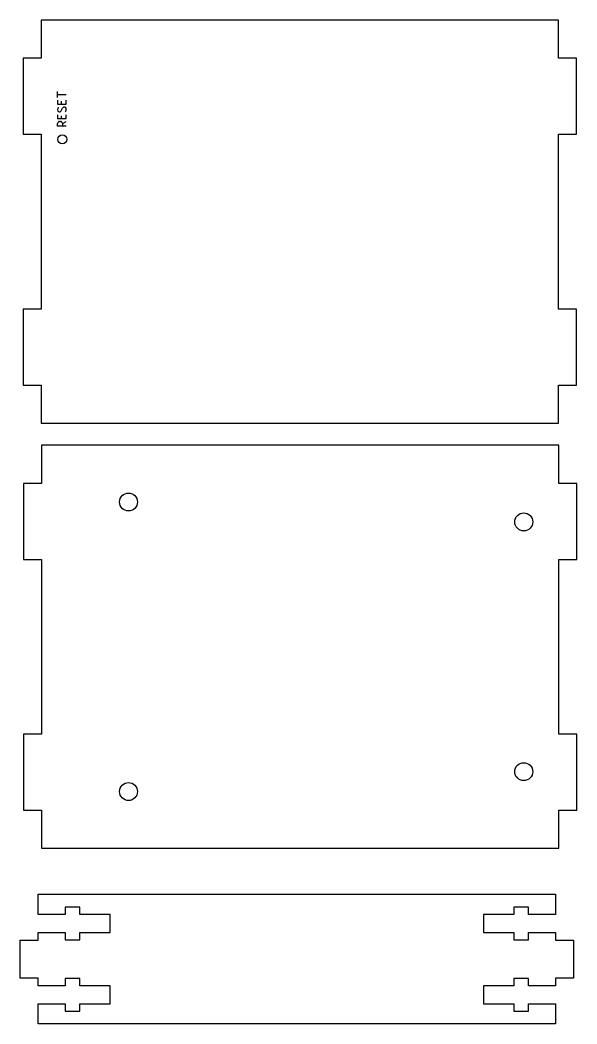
# Model space of a CAD drawing. Extents: x -3.99 to 3.5, y -1.53 to 5.31.
# Drawn here: x -0.15 to 3.5, y -1.38 to 5.22 of the extents above; entities that cross this region are included whole.
import ezdxf

# ---------------------------------------------------------------- set-up
doc = ezdxf.new("R2010")
doc.units = 0
doc.header["$MEASUREMENT"] = 0
doc.layers.add('LAYER_1', color=7, linetype='CONTINUOUS')

msp = doc.modelspace()

# ---------------------------------------------------------------- linework, layer by layer
at = {"layer": 'LAYER_1'}
for centre, major_axis in [((0.1234, 4.44), (0, 0.03)), ((0.558, 2.0557), (0, 0.059)), ((3.1546, 1.9248), (0, 0.059)), ((3.1546, 0.2826), (0, 0.059)), ((0.558, 0.1517), (0, 0.059))]:
    msp.add_ellipse(centre, major_axis=major_axis, ratio=1, dxfattribs=at)
for points, knots in [([(-0.0167, 5.2246), (-0.0167, 5.2246), (3.3833, 5.2246), (3.3833, 5.2246), (3.3833, 5.2246), (3.3833, 5.2246), (3.3833, 4.9743), (3.3833, 4.9743), (3.3833, 4.9743), (3.3833, 4.9743), (3.5014, 4.9743), (3.5014, 4.9743), (3.5014, 4.9743), (3.5014, 4.9743), (3.5014, 4.4743), (3.5014, 4.4743), (3.5014, 4.4743), (3.5014, 4.4743), (3.3833, 4.4743), (3.3833, 4.4743), (3.3833, 4.4743), (3.3833, 4.4743), (3.3833, 3.3243), (3.3833, 3.3243), (3.3833, 3.3243), (3.3833, 3.3243), (3.5014, 3.3243), (3.5014, 3.3243), (3.5014, 3.3243), (3.5014, 3.3243), (3.5014, 2.8243), (3.5014, 2.8243), (3.5014, 2.8243), (3.5014, 2.8243), (3.3833, 2.8243), (3.3833, 2.8243), (3.3833, 2.8243), (3.3833, 2.8243), (3.3833, 2.5746), (3.3833, 2.5746), (3.3833, 2.5746), (3.3833, 2.5746), (-0.0167, 2.5746), (-0.0167, 2.5746), (-0.0167, 2.5746), (-0.0167, 2.5746), (-0.0167, 2.8243), (-0.0167, 2.8243), (-0.0167, 2.8243), (-0.0167, 2.8243), (-0.1349, 2.8243), (-0.1349, 2.8243), (-0.1349, 2.8243), (-0.1349, 2.8243), (-0.1349, 3.3243), (-0.1349, 3.3243), (-0.1349, 3.3243), (-0.1349, 3.3243), (-0.0167, 3.3243), (-0.0167, 3.3243), (-0.0167, 3.3243), (-0.0167, 3.3243), (-0.0167, 4.4743), (-0.0167, 4.4743), (-0.0167, 4.4743), (-0.0167, 4.4743), (-0.1349, 4.4743), (-0.1349, 4.4743), (-0.1349, 4.4743), (-0.1349, 4.4743), (-0.1349, 4.9743), (-0.1349, 4.9743), (-0.1349, 4.9743), (-0.1349, 4.9743), (-0.0167, 4.9743), (-0.0167, 4.9743), (-0.0167, 4.9743), (-0.0167, 4.9743), (-0.0167, 5.2246), (-0.0167, 5.2246)], [0, 0, 0, 0, 0.05, 0.05, 0.05, 0.05, 0.1, 0.1, 0.1, 0.1, 0.15, 0.15, 0.15, 0.15, 0.2, 0.2, 0.2, 0.2, 0.25, 0.25, 0.25, 0.25, 0.3, 0.3, 0.3, 0.3, 0.35, 0.35, 0.35, 0.35, 0.4, 0.4, 0.4, 0.4, 0.45, 0.45, 0.45, 0.45, 0.5, 0.5, 0.5, 0.5, 0.55, 0.55, 0.55, 0.55, 0.6, 0.6, 0.6, 0.6, 0.65, 0.65, 0.65, 0.65, 0.7, 0.7, 0.7, 0.7, 0.75, 0.75, 0.75, 0.75, 0.8, 0.8, 0.8, 0.8, 0.85, 0.85, 0.85, 0.85, 0.9, 0.9, 0.9, 0.9, 0.95, 0.95, 0.95, 0.95, 1, 1, 1, 1]), ([(-0.0142, 2.4287), (-0.0142, 2.4287), (3.3858, 2.4287), (3.3858, 2.4287), (3.3858, 2.4287), (3.3858, 2.4287), (3.3858, 2.1783), (3.3858, 2.1783), (3.3858, 2.1783), (3.3858, 2.1783), (3.5039, 2.1783), (3.5039, 2.1783), (3.5039, 2.1783), (3.5039, 2.1783), (3.5039, 1.6783), (3.5039, 1.6783), (3.5039, 1.6783), (3.5039, 1.6783), (3.3858, 1.6783), (3.3858, 1.6783), (3.3858, 1.6783), (3.3858, 1.6783), (3.3858, 0.5283), (3.3858, 0.5283), (3.3858, 0.5283), (3.3858, 0.5283), (3.5039, 0.5283), (3.5039, 0.5283), (3.5039, 0.5283), (3.5039, 0.5283), (3.5039, 0.0283), (3.5039, 0.0283), (3.5039, 0.0283), (3.5039, 0.0283), (3.3858, 0.0283), (3.3858, 0.0283), (3.3858, 0.0283), (3.3858, 0.0283), (3.3858, -0.2213), (3.3858, -0.2213), (3.3858, -0.2213), (3.3858, -0.2213), (-0.0142, -0.2213), (-0.0142, -0.2213), (-0.0142, -0.2213), (-0.0142, -0.2213), (-0.0142, 0.0283), (-0.0142, 0.0283), (-0.0142, 0.0283), (-0.0142, 0.0283), (-0.1323, 0.0283), (-0.1323, 0.0283), (-0.1323, 0.0283), (-0.1323, 0.0283), (-0.1323, 0.5283), (-0.1323, 0.5283), (-0.1323, 0.5283), (-0.1323, 0.5283), (-0.0142, 0.5283), (-0.0142, 0.5283), (-0.0142, 0.5283), (-0.0142, 0.5283), (-0.0142, 1.6783), (-0.0142, 1.6783), (-0.0142, 1.6783), (-0.0142, 1.6783), (-0.1323, 1.6783), (-0.1323, 1.6783), (-0.1323, 1.6783), (-0.1323, 1.6783), (-0.1323, 2.1783), (-0.1323, 2.1783), (-0.1323, 2.1783), (-0.1323, 2.1783), (-0.0142, 2.1783), (-0.0142, 2.1783), (-0.0142, 2.1783), (-0.0142, 2.1783), (-0.0142, 2.4287), (-0.0142, 2.4287)], [0, 0, 0, 0, 0.05, 0.05, 0.05, 0.05, 0.1, 0.1, 0.1, 0.1, 0.15, 0.15, 0.15, 0.15, 0.2, 0.2, 0.2, 0.2, 0.25, 0.25, 0.25, 0.25, 0.3, 0.3, 0.3, 0.3, 0.35, 0.35, 0.35, 0.35, 0.4, 0.4, 0.4, 0.4, 0.45, 0.45, 0.45, 0.45, 0.5, 0.5, 0.5, 0.5, 0.55, 0.55, 0.55, 0.55, 0.6, 0.6, 0.6, 0.6, 0.65, 0.65, 0.65, 0.65, 0.7, 0.7, 0.7, 0.7, 0.75, 0.75, 0.75, 0.75, 0.8, 0.8, 0.8, 0.8, 0.85, 0.85, 0.85, 0.85, 0.9, 0.9, 0.9, 0.9, 0.95, 0.95, 0.95, 0.95, 1, 1, 1, 1]), ([(-0.1543, -0.8248), (-0.1543, -0.8248), (-0.1543, -1.0748), (-0.1543, -1.0748), (-0.1543, -1.0748), (-0.1543, -1.0748), (-0.0362, -1.0748), (-0.0362, -1.0748), (-0.0362, -1.0748), (-0.0362, -1.0748), (-0.0362, -1.125), (-0.0362, -1.125), (-0.0362, -1.125), (-0.0362, -1.125), (0.1427, -1.125), (0.1427, -1.125), (0.1427, -1.125), (0.1427, -1.125), (0.1427, -1.0766), (0.1427, -1.0766), (0.1427, -1.0766), (0.1427, -1.0766), (0.2377, -1.0766), (0.2377, -1.0766), (0.2377, -1.0766), (0.2377, -1.0766), (0.2377, -1.125), (0.2377, -1.125), (0.2377, -1.125), (0.2377, -1.125), (0.4367, -1.125), (0.4367, -1.125), (0.4367, -1.125), (0.4367, -1.125), (0.4367, -1.2432), (0.4367, -1.2432), (0.4367, -1.2432), (0.4367, -1.2432), (0.2377, -1.2432), (0.2377, -1.2432), (0.2377, -1.2432), (0.2377, -1.2432), (0.2377, -1.2916), (0.2377, -1.2916), (0.2377, -1.2916), (0.2377, -1.2916), (0.1427, -1.2916), (0.1427, -1.2916), (0.1427, -1.2916), (0.1427, -1.2916), (0.1427, -1.2432), (0.1427, -1.2432), (0.1427, -1.2432), (0.1427, -1.2432), (-0.0362, -1.2432), (-0.0362, -1.2432), (-0.0362, -1.2432), (-0.0362, -1.2432), (-0.0362, -1.3762), (-0.0362, -1.3762), (-0.0362, -1.3762), (-0.0362, -1.3762), (3.3638, -1.3762), (3.3638, -1.3762), (3.3638, -1.3762), (3.3638, -1.3762), (3.3638, -1.2432), (3.3638, -1.2432), (3.3638, -1.2432), (3.3638, -1.2432), (3.1849, -1.2432), (3.1849, -1.2432), (3.1849, -1.2432), (3.1849, -1.2432), (3.1849, -1.2916), (3.1849, -1.2916), (3.1849, -1.2916), (3.1849, -1.2916), (3.0899, -1.2916), (3.0899, -1.2916), (3.0899, -1.2916), (3.0899, -1.2916), (3.0899, -1.2432), (3.0899, -1.2432), (3.0899, -1.2432), (3.0899, -1.2432), (2.8909, -1.2432), (2.8909, -1.2432), (2.8909, -1.2432), (2.8909, -1.2432), (2.8909, -1.125), (2.8909, -1.125), (2.8909, -1.125), (2.8909, -1.125), (3.0899, -1.125), (3.0899, -1.125), (3.0899, -1.125), (3.0899, -1.125), (3.0899, -1.0766), (3.0899, -1.0766), (3.0899, -1.0766), (3.0899, -1.0766), (3.1849, -1.0766), (3.1849, -1.0766), (3.1849, -1.0766), (3.1849, -1.0766), (3.1849, -1.125), (3.1849, -1.125), (3.1849, -1.125), (3.1849, -1.125), (3.3638, -1.125), (3.3638, -1.125), (3.3638, -1.125), (3.3638, -1.125), (3.3638, -1.0748), (3.3638, -1.0748), (3.3638, -1.0748), (3.3638, -1.0748), (3.4819, -1.0748), (3.4819, -1.0748), (3.4819, -1.0748), (3.4819, -1.0748), (3.4819, -0.8248), (3.4819, -0.8248), (3.4819, -0.8248), (3.4819, -0.8248), (3.3638, -0.8248), (3.3638, -0.8248), (3.3638, -0.8248), (3.3638, -0.8248), (3.3638, -0.7752), (3.3638, -0.7752), (3.3638, -0.7752), (3.3638, -0.7752), (3.1849, -0.7752), (3.1849, -0.7752), (3.1849, -0.7752), (3.1849, -0.7752), (3.1849, -0.8236), (3.1849, -0.8236), (3.1849, -0.8236), (3.1849, -0.8236), (3.0899, -0.8236), (3.0899, -0.8236), (3.0899, -0.8236), (3.0899, -0.8236), (3.0899, -0.7752), (3.0899, -0.7752), (3.0899, -0.7752), (3.0899, -0.7752), (2.8909, -0.7752), (2.8909, -0.7752), (2.8909, -0.7752), (2.8909, -0.7752), (2.8909, -0.657), (2.8909, -0.657), (2.8909, -0.657), (2.8909, -0.657), (3.0899, -0.657), (3.0899, -0.657), (3.0899, -0.657), (3.0899, -0.657), (3.0899, -0.6086), (3.0899, -0.6086), (3.0899, -0.6086), (3.0899, -0.6086), (3.1849, -0.6086), (3.1849, -0.6086), (3.1849, -0.6086), (3.1849, -0.6086), (3.1849, -0.657), (3.1849, -0.657), (3.1849, -0.657), (3.1849, -0.657), (3.3638, -0.657), (3.3638, -0.657), (3.3638, -0.657), (3.3638, -0.657), (3.3638, -0.5233), (3.3638, -0.5233), (3.3638, -0.5233), (3.3638, -0.5233), (-0.0362, -0.5233), (-0.0362, -0.5233), (-0.0362, -0.5233), (-0.0362, -0.5233), (-0.0362, -0.657), (-0.0362, -0.657), (-0.0362, -0.657), (-0.0362, -0.657), (0.1427, -0.657), (0.1427, -0.657), (0.1427, -0.657), (0.1427, -0.657), (0.1427, -0.6086), (0.1427, -0.6086), (0.1427, -0.6086), (0.1427, -0.6086), (0.2377, -0.6086), (0.2377, -0.6086), (0.2377, -0.6086), (0.2377, -0.6086), (0.2377, -0.657), (0.2377, -0.657), (0.2377, -0.657), (0.2377, -0.657), (0.4367, -0.657), (0.4367, -0.657), (0.4367, -0.657), (0.4367, -0.657), (0.4367, -0.7752), (0.4367, -0.7752), (0.4367, -0.7752), (0.4367, -0.7752), (0.2377, -0.7752), (0.2377, -0.7752), (0.2377, -0.7752), (0.2377, -0.7752), (0.2377, -0.8236), (0.2377, -0.8236), (0.2377, -0.8236), (0.2377, -0.8236), (0.1427, -0.8236), (0.1427, -0.8236), (0.1427, -0.8236), (0.1427, -0.8236), (0.1427, -0.7752), (0.1427, -0.7752), (0.1427, -0.7752), (0.1427, -0.7752), (-0.0362, -0.7752), (-0.0362, -0.7752), (-0.0362, -0.7752), (-0.0362, -0.7752), (-0.0362, -0.8248), (-0.0362, -0.8248), (-0.0362, -0.8248), (-0.0362, -0.8248), (-0.1543, -0.8248), (-0.1543, -0.8248)], [0, 0, 0, 0, 0.016667, 0.016667, 0.016667, 0.016667, 0.033333, 0.033333, 0.033333, 0.033333, 0.05, 0.05, 0.05, 0.05, 0.066667, 0.066667, 0.066667, 0.066667, 0.083333, 0.083333, 0.083333, 0.083333, 0.1, 0.1, 0.1, 0.1, 0.116667, 0.116667, 0.116667, 0.116667, 0.133333, 0.133333, 0.133333, 0.133333, 0.15, 0.15, 0.15, 0.15, 0.166667, 0.166667, 0.166667, 0.166667, 0.183333, 0.183333, 0.183333, 0.183333, 0.2, 0.2, 0.2, 0.2, 0.216667, 0.216667, 0.216667, 0.216667, 0.233333, 0.233333, 0.233333, 0.233333, 0.25, 0.25, 0.25, 0.25, 0.266667, 0.266667, 0.266667, 0.266667, 0.283333, 0.283333, 0.283333, 0.283333, 0.3, 0.3, 0.3, 0.3, 0.316667, 0.316667, 0.316667, 0.316667, 0.333333, 0.333333, 0.333333, 0.333333, 0.35, 0.35, 0.35, 0.35, 0.366667, 0.366667, 0.366667, 0.366667, 0.383333, 0.383333, 0.383333, 0.383333, 0.4, 0.4, 0.4, 0.4, 0.416667, 0.416667, 0.416667, 0.416667, 0.433333, 0.433333, 0.433333, 0.433333, 0.45, 0.45, 0.45, 0.45, 0.466667, 0.466667, 0.466667, 0.466667, 0.483333, 0.483333, 0.483333, 0.483333, 0.5, 0.5, 0.5, 0.5, 0.516667, 0.516667, 0.516667, 0.516667, 0.533333, 0.533333, 0.533333, 0.533333, 0.55, 0.55, 0.55, 0.55, 0.566667, 0.566667, 0.566667, 0.566667, 0.583333, 0.583333, 0.583333, 0.583333, 0.6, 0.6, 0.6, 0.6, 0.616667, 0.616667, 0.616667, 0.616667, 0.633333, 0.633333, 0.633333, 0.633333, 0.65, 0.65, 0.65, 0.65, 0.666667, 0.666667, 0.666667, 0.666667, 0.683333, 0.683333, 0.683333, 0.683333, 0.7, 0.7, 0.7, 0.7, 0.716667, 0.716667, 0.716667, 0.716667, 0.733333, 0.733333, 0.733333, 0.733333, 0.75, 0.75, 0.75, 0.75, 0.766667, 0.766667, 0.766667, 0.766667, 0.783333, 0.783333, 0.783333, 0.783333, 0.8, 0.8, 0.8, 0.8, 0.816667, 0.816667, 0.816667, 0.816667, 0.833333, 0.833333, 0.833333, 0.833333, 0.85, 0.85, 0.85, 0.85, 0.866667, 0.866667, 0.866667, 0.866667, 0.883333, 0.883333, 0.883333, 0.883333, 0.9, 0.9, 0.9, 0.9, 0.916667, 0.916667, 0.916667, 0.916667, 0.933333, 0.933333, 0.933333, 0.933333, 0.95, 0.95, 0.95, 0.95, 0.966667, 0.966667, 0.966667, 0.966667, 0.983333, 0.983333, 0.983333, 0.983333, 1, 1, 1, 1])]:
    msp.add_open_spline(points, degree=3, knots=knots, dxfattribs=at)
at = {"layer": 'LAYER_1', "color": 1}
for points in [[(0.0917, 4.7543), (0.0917, 4.7543), (0.0917, 4.7543), (0.0917, 4.7543)], [(0.0917, 4.7162), (0.0917, 4.7162), (0.0917, 4.7543), (0.0917, 4.7543)], [(0.0917, 4.7352), (0.0917, 4.7352), (0.0917, 4.7352), (0.0917, 4.7352)], [(0.0917, 4.7352), (0.0917, 4.7352), (0.1488, 4.7352), (0.1488, 4.7352)], [(0.0917, 4.6972), (0.0917, 4.6972), (0.0917, 4.6972), (0.0917, 4.6972)], [(0.0917, 4.6972), (0.0917, 4.6972), (0.0917, 4.6718), (0.0917, 4.6718)], [(0.1171, 4.6908), (0.1171, 4.6908), (0.1171, 4.6908), (0.1171, 4.6908)], [(0.1171, 4.6718), (0.1171, 4.6718), (0.1171, 4.6908), (0.1171, 4.6908)], [(0.1488, 4.6718), (0.1488, 4.6718), (0.1488, 4.6972), (0.1488, 4.6972)], [(0.0917, 4.6718), (0.0917, 4.6718), (0.0917, 4.6718), (0.0917, 4.6718)], [(0.0917, 4.6718), (0.0917, 4.6718), (0.1488, 4.6718), (0.1488, 4.6718)], [(0.0962, 4.6528), (0.0933, 4.6469), (0.0917, 4.6404), (0.0917, 4.6338)], [(0.1157, 4.628), (0.1157, 4.628), (0.1248, 4.6459), (0.1248, 4.6459)], [(0.1442, 4.6211), (0.1472, 4.627), (0.1488, 4.6335), (0.1488, 4.6401)], [(0.0917, 4.6021), (0.0917, 4.6021), (0.0917, 4.6021), (0.0917, 4.6021)], [(0.0917, 4.6021), (0.0917, 4.6021), (0.0917, 4.5767), (0.0917, 4.5767)], [(0.0917, 4.5767), (0.0917, 4.5767), (0.0917, 4.5767), (0.0917, 4.5767)], [(0.0917, 4.5767), (0.0917, 4.5767), (0.1488, 4.5767), (0.1488, 4.5767)], [(0.1044, 4.5577), (0.1044, 4.5577), (0.1044, 4.5577), (0.1044, 4.5577)], [(0.1044, 4.5577), (0.1044, 4.5577), (0.1107, 4.5577), (0.1107, 4.5577)], [(0.1234, 4.545), (0.1234, 4.552), (0.1177, 4.5577), (0.1107, 4.5577)], [(0.1171, 4.5957), (0.1171, 4.5957), (0.1171, 4.5957), (0.1171, 4.5957)], [(0.1171, 4.5767), (0.1171, 4.5767), (0.1171, 4.5957), (0.1171, 4.5957)], [(0.1234, 4.545), (0.1234, 4.545), (0.1488, 4.5577), (0.1488, 4.5577)], [(0.1488, 4.5767), (0.1488, 4.5767), (0.1488, 4.6021), (0.1488, 4.6021)], [(0.0917, 4.545), (0.0917, 4.545), (0.0917, 4.545), (0.0917, 4.545)], [(0.0917, 4.526), (0.0917, 4.526), (0.0917, 4.545), (0.0917, 4.545)], [(0.0917, 4.526), (0.0917, 4.526), (0.0917, 4.526), (0.0917, 4.526)], [(0.1488, 4.526), (0.1488, 4.526), (0.0917, 4.526), (0.0917, 4.526)], [(0.1234, 4.545), (0.1234, 4.545), (0.1234, 4.545), (0.1234, 4.545)], [(0.1234, 4.545), (0.1234, 4.545), (0.1234, 4.526), (0.1234, 4.526)]]:
    msp.add_open_spline(points, degree=3, dxfattribs=at)
for points in [[(0.0917, 4.6338), (0.0917, 4.6279), (0.0957, 4.6228), (0.1014, 4.6215), (0.1014, 4.6215), (0.1071, 4.6201), (0.113, 4.6228), (0.1157, 4.628)], [(0.1488, 4.6401), (0.1488, 4.646), (0.1447, 4.6511), (0.139, 4.6525), (0.139, 4.6525), (0.1334, 4.6538), (0.1274, 4.6511), (0.1248, 4.6459)], [(0.1044, 4.5577), (0.101, 4.5577), (0.0978, 4.5564), (0.0954, 4.554), (0.0954, 4.554), (0.093, 4.5516), (0.0917, 4.5484), (0.0917, 4.545)]]:
    msp.add_open_spline(points, degree=3, knots=[0, 0, 0, 0, 0.5, 0.5, 0.5, 0.5, 1, 1, 1, 1], dxfattribs=at)

doc.saveas('drawing.dxf')
